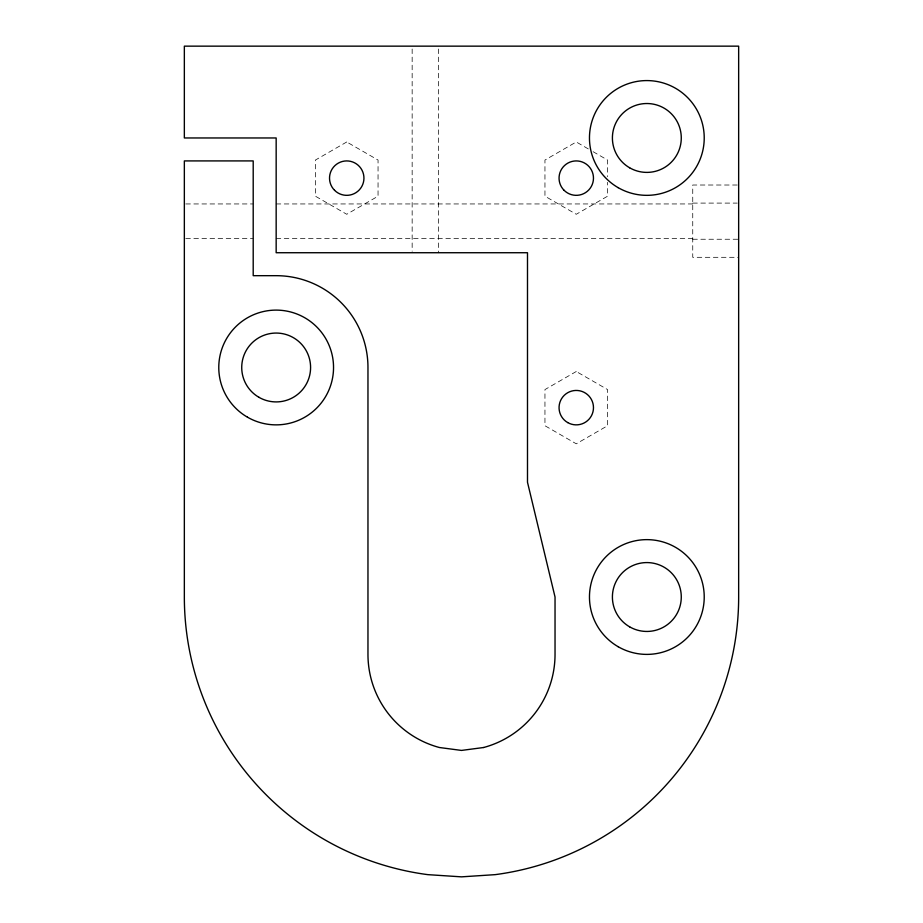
<?xml version="1.0" encoding="UTF-8"?>
<svg xmlns="http://www.w3.org/2000/svg" width="923" height="923" viewBox="0 0 923 923"><rect width="100%" height="100%" fill="white"/><g stroke="black" fill="none" stroke-linecap="round" stroke-linejoin="round"><path stroke-width="0.69" stroke-dasharray="4.62 3.46" d="M737.223 185.015L692.746 185.015L692.746 257.309L738.654 257.309M692.746 203.095L737.223 203.095M185.777 203.948L253.202 203.948M276.162 203.948L692.746 203.948M185.777 238.376L253.202 238.376M276.162 238.376L692.746 238.376M692.746 239.242L738.654 239.242M588.309 148.926L576.264 141.98L544.951 160.048L544.951 196.207L576.264 214.274L607.576 196.207L607.576 182.304M593.12 151.707L607.576 160.048L607.576 176.743M438.552 49.023L438.552 252.729M412.154 49.023L412.154 251.287M346.736 141.98L315.424 160.048L315.424 196.207L346.736 214.274L378.049 196.207L378.049 160.048L346.736 141.98M576.264 371.507L544.951 389.575L544.951 425.734L576.264 443.801L607.576 425.734L607.576 389.575L576.264 371.507"/><path stroke-width="1.38" d="M483.583 747.515L461.5 750.422L439.417 747.515A96.396 96.396 0 0 1 367.965 654.395L367.965 367.492A91.815 91.815 0 0 0 276.162 275.677L253.202 275.677L253.202 160.914L184.346 160.914L184.346 597.019A280.027 280.027 0 0 0 427.822 874.646L461.5 876.85L495.178 874.646A280.027 280.027 0 0 0 738.654 597.019L738.654 46.15L184.346 46.15L184.346 137.965L276.162 137.965L276.162 252.729L527.495 252.729L527.495 482.256L555.035 597.019L555.035 654.395A96.396 96.396 0 0 1 483.583 747.515M567.657 422.561A17.214 17.214 0 0 0 593.477 407.654A17.214 17.214 0 0 0 567.657 392.748A17.214 17.214 0 0 0 567.657 422.561M247.468 417.184A57.388 57.388 0 0 0 333.538 367.492A57.388 57.388 0 0 0 247.468 317.789A57.388 57.388 0 0 0 247.468 417.184M258.948 397.305A34.428 34.428 0 0 0 310.589 367.492A34.428 34.428 0 0 0 258.948 337.668A34.428 34.428 0 0 0 258.948 397.305M334.564 190.3A17.214 17.214 0 0 0 363.362 182.581A17.214 17.214 0 0 0 342.283 161.502A17.214 17.214 0 0 0 334.564 190.3M629.624 626.832A34.428 34.428 0 0 0 681.278 597.019A34.428 34.428 0 0 0 629.624 567.195A34.428 34.428 0 0 0 629.624 626.832M564.091 190.3A17.214 17.214 0 0 0 592.889 182.581A17.214 17.214 0 0 0 571.81 161.502A17.214 17.214 0 0 0 564.091 190.3M629.624 167.778A34.428 34.428 0 0 0 681.278 137.965A34.428 34.428 0 0 0 629.624 108.141A34.428 34.428 0 0 0 629.624 167.778M618.156 646.711A57.388 57.388 0 0 0 704.226 597.019A57.388 57.388 0 0 0 618.156 547.316A57.388 57.388 0 0 0 618.156 646.711M618.156 187.657A57.388 57.388 0 0 0 704.226 137.965A57.388 57.388 0 0 0 618.156 88.262A57.388 57.388 0 0 0 618.156 187.657"/></g></svg>
